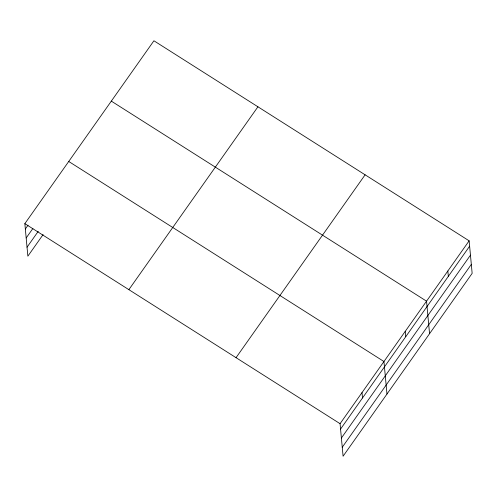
<?xml version="1.0" encoding="UTF-8"?>
<svg xmlns="http://www.w3.org/2000/svg" width="497" height="497" viewBox="0 0 497 497"><rect width="100%" height="100%" fill="white"/><g stroke="black" fill="none" stroke-linecap="round" stroke-linejoin="round"><path stroke-width="0.75" d="M43.09 234.603L27.869 256.172L24.85 223.644L153.915 40.779L469.131 240.828L472.15 273.356L343.085 456.221L340.066 423.692L469.131 240.828M25.347 229.011L28.037 225.203M26.179 237.976L32.895 228.458M27.037 247.208L38.232 231.347M128.872 289.658L257.937 106.793M236.044 357.678L365.109 174.814M340.569 429.06L469.628 246.195M341.396 438.025L470.46 255.16M342.253 447.257L471.318 264.392M111.322 101.127L426.544 301.17L429.557 333.704M68.729 161.469L383.951 361.518L386.97 394.046M24.85 223.644L340.066 423.692M447.834 271.002L448.337 276.369M405.248 331.344L405.745 336.711M362.009 392.605L362.506 397.973"/></g></svg>
